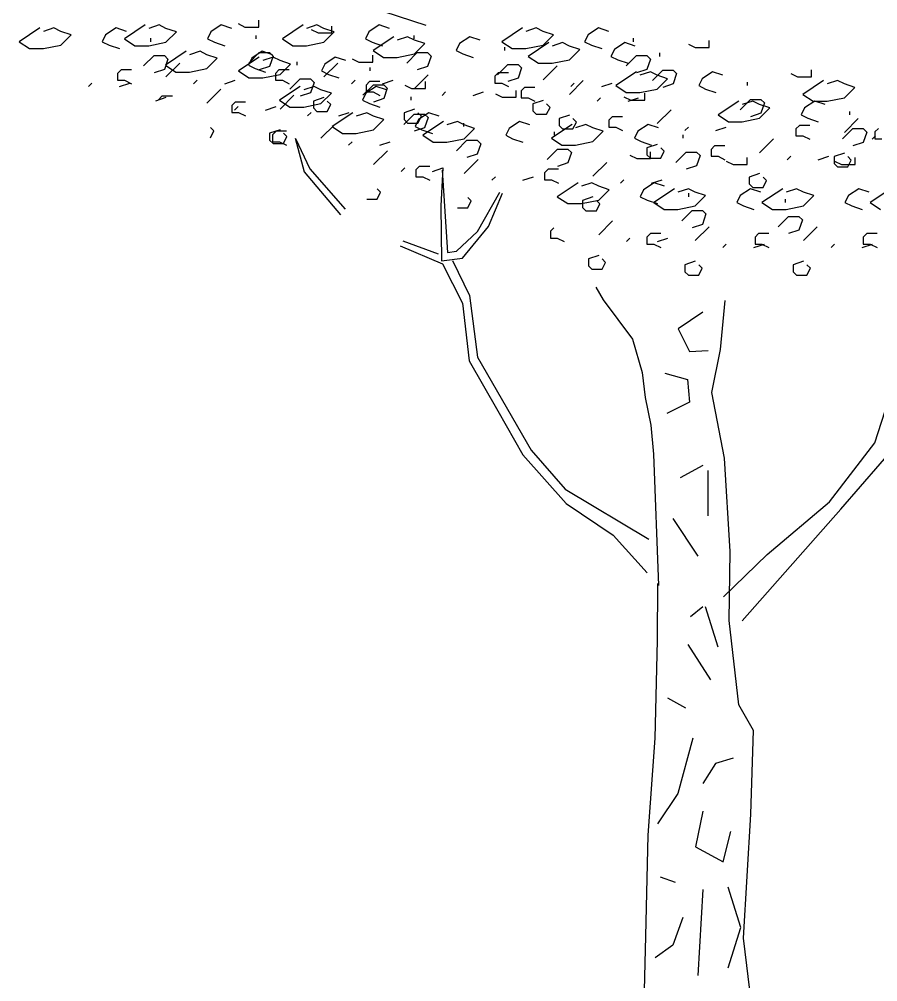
# Model space of a CAD drawing. Header units: millimetres. Extents: x 87938 to 265635, y 330093 to 434310.
# Drawn here: x 117218 to 119808, y 369658 to 372565 of the extents above; entities that cross this region are included whole.
import ezdxf

# ---------------------------------------------------------------- set-up
doc = ezdxf.new("R2010")
doc.units = ezdxf.units.MM

# ---------------------------------------------------------------- blocks, each defined once
blk = doc.blocks.new('A$C5DD37D67')
for p, q in [((1449.2, 4609.2), (1582, 4566)), ((854.6, 4560.7), (815.5, 4534.7)), ((880.7, 4560.7), (861.1, 4554.2)), ((893.7, 4554.2), (880.7, 4560.7)), ((998, 4560.7), (978.4, 4547.7)), ((1017.5, 4554.2), (998, 4560.7)), ((1053.1, 4566.3), (1014, 4540.2)), ((1079.2, 4566.3), (1059.6, 4559.7)), ((1092.2, 4559.7), (1079.2, 4566.3)), ((1111.8, 4553.2), (1092.2, 4559.7)), ((1196.5, 4566.3), (1177, 4553.2)), ((1216.1, 4559.7), (1196.5, 4566.3)), ((1228.1, 4568.8), (1241.1, 4562.3)), ((1241.1, 4562.3), (1267.2, 4562.3)), ((1267.2, 4562.3), (1267.2, 4575.3)), ((1350.9, 4566.3), (1311.8, 4540.2)), ((1377, 4566.3), (1357.4, 4559.7)), ((1390, 4559.7), (1377, 4566.3)), ((1409.6, 4553.2), (1390, 4559.7)), ((1405.1, 4551.2), (1405.1, 4564.3)), ((1494.3, 4566.3), (1474.7, 4553.2)), ((1513.9, 4559.7), (1494.3, 4566.3)), ((1764.5, 4560.7), (1725.4, 4534.7)), ((1790.6, 4560.7), (1771, 4554.2)), ((1803.6, 4554.2), (1790.6, 4560.7)), ((1907.9, 4560.7), (1888.4, 4547.7)), ((1927.5, 4554.2), (1907.9, 4560.7)), ((913.3, 4547.7), (893.7, 4554.2)), ((893.7, 4528.1), (913.3, 4547.7)), ((978.4, 4547.7), (971.9, 4534.7)), ((1063.2, 4541.2), (1063.2, 4534.7)), ((1092.2, 4533.7), (1111.8, 4553.2)), ((1177, 4553.2), (1170.4, 4540.2)), ((1261.7, 4546.7), (1261.7, 4540.2)), ((1366, 4557.7), (1379, 4551.2)), ((1379, 4551.2), (1405.1, 4551.2)), ((1390, 4533.7), (1409.6, 4553.2)), ((1474.7, 4553.2), (1468.2, 4540.2)), ((1521.9, 4544.2), (1482.8, 4518.1)), ((1547.9, 4544.2), (1528.4, 4537.7)), ((1561, 4537.7), (1547.9, 4544.2)), ((1559.5, 4546.7), (1559.5, 4540.2)), ((1665.3, 4544.2), (1645.7, 4531.1)), ((1684.8, 4537.7), (1665.3, 4544.2)), ((1823.2, 4547.7), (1803.6, 4554.2)), ((1803.6, 4528.1), (1823.2, 4547.7)), ((1888.4, 4547.7), (1881.8, 4534.7)), ((1973.1, 4541.2), (1973.1, 4534.7)), ((815.5, 4534.7), (835, 4521.6)), ((861.1, 4521.6), (893.7, 4528.1)), ((971.9, 4534.7), (984.9, 4528.1)), ((984.9, 4528.1), (1004.5, 4521.6)), ((1014, 4540.2), (1033.6, 4527.1)), ((1033.6, 4527.1), (1059.6, 4527.1)), ((1059.6, 4527.1), (1092.2, 4533.7)), ((1170.4, 4540.2), (1183.5, 4533.7)), ((1183.5, 4533.7), (1203, 4527.1)), ((1311.8, 4540.2), (1331.4, 4527.1)), ((1331.4, 4527.1), (1357.4, 4527.1)), ((1357.4, 4527.1), (1390, 4533.7)), ((1468.2, 4540.2), (1481.3, 4533.7)), ((1481.3, 4533.7), (1500.8, 4527.1)), ((1580.5, 4531.1), (1561, 4537.7)), ((1561, 4511.6), (1580.5, 4531.1)), ((1645.7, 4531.1), (1639.2, 4518.1)), ((1725.4, 4534.7), (1745, 4521.6)), ((1730.4, 4524.6), (1730.4, 4518.1)), ((1771, 4521.6), (1803.6, 4528.1)), ((1814.2, 4533.2), (1775.1, 4507.1)), ((1840.2, 4533.2), (1820.7, 4526.6)), ((1853.3, 4526.6), (1840.2, 4533.2)), ((1872.8, 4520.1), (1853.3, 4526.6)), ((1881.8, 4534.7), (1894.9, 4528.1)), ((1894.9, 4528.1), (1914.4, 4521.6)), ((1957.5, 4533.2), (1938, 4520.1)), ((1977.1, 4526.6), (1957.5, 4533.2)), ((2077.4, 4530.2), (2090.4, 4523.6)), ((2090.4, 4523.6), (2116.5, 4523.6)), ((2116.5, 4523.6), (2116.5, 4536.7)), ((835, 4521.6), (861.1, 4521.6)), ((1050.1, 4489), (1069.7, 4508.6)), ((1069.7, 4508.6), (1089.2, 4508.6)), ((1089.2, 4508.6), (1095.7, 4502)), ((1130.3, 4516.6), (1091.2, 4490.5)), ((1156.4, 4516.6), (1136.8, 4510.1)), ((1169.4, 4510.1), (1156.4, 4516.6)), ((1189, 4503.6), (1169.4, 4510.1)), ((1268.2, 4505.6), (1229.1, 4479.5)), ((1248.6, 4494.5), (1268.2, 4514.1)), ((1273.7, 4516.6), (1254.2, 4503.6)), ((1268.2, 4514.1), (1287.7, 4514.1)), ((1293.3, 4510.1), (1273.7, 4516.6)), ((1294.3, 4505.6), (1274.7, 4499)), ((1287.7, 4514.1), (1294.3, 4507.6)), ((1294.3, 4507.6), (1287.7, 4488)), ((1307.3, 4499), (1294.3, 4505.6)), ((1411.6, 4505.6), (1392, 4492.5)), ((1431.1, 4499), (1411.6, 4505.6)), ((1482.3, 4496.1), (1482.3, 4509.1)), ((1482.8, 4518.1), (1502.3, 4505.1)), ((1502.3, 4505.1), (1528.4, 4505.1)), ((1528.4, 4505.1), (1561, 4511.6)), ((1546.4, 4494.5), (1566, 4514.1)), ((1566, 4514.1), (1585.5, 4514.1)), ((1585.5, 4514.1), (1592.1, 4507.6)), ((1592.1, 4507.6), (1585.5, 4488)), ((1639.2, 4518.1), (1652.2, 4511.6)), ((1652.2, 4511.6), (1671.8, 4505.1)), ((1745, 4521.6), (1771, 4521.6)), ((1775.1, 4507.1), (1794.6, 4494)), ((1853.3, 4500.5), (1872.8, 4520.1)), ((1938, 4520.1), (1931.5, 4507.1)), ((1931.5, 4507.1), (1944.5, 4500.5)), ((1960, 4489), (1979.6, 4508.6)), ((1979.6, 4508.6), (1999.1, 4508.6)), ((1999.1, 4508.6), (2005.7, 4502)), ((2022.7, 4513.6), (2022.7, 4507.1)), ((1095.7, 4502), (1089.2, 4482.5)), ((1091.2, 4490.5), (1110.8, 4477.5)), ((1118.3, 4494.5), (1092.2, 4468.4)), ((1169.4, 4484), (1189, 4503.6)), ((1254.2, 4503.6), (1247.6, 4490.5)), ((1247.6, 4490.5), (1260.7, 4484)), ((1287.7, 4488), (1268.2, 4481.5)), ((1326.9, 4492.5), (1307.3, 4499)), ((1307.3, 4473), (1326.9, 4492.5)), ((1338.9, 4497), (1338.9, 4490.5)), ((1392, 4492.5), (1385.5, 4479.5)), ((1416.1, 4494.5), (1390, 4468.4)), ((1443.2, 4502.6), (1456.2, 4496.1)), ((1456.2, 4496.1), (1482.3, 4496.1)), ((1585.5, 4488), (1566, 4481.5)), ((1717.4, 4472.4), (1736.9, 4492)), ((1736.9, 4492), (1756.5, 4492)), ((1756.5, 4492), (1763, 4485.5)), ((1794.6, 4494), (1820.7, 4494)), ((1829.7, 4489), (1803.6, 4462.9)), ((1820.7, 4494), (1853.3, 4500.5)), ((1944.5, 4500.5), (1964.1, 4494)), ((2005.7, 4502), (1999.1, 4482.5)), ((1007.5, 4481.5), (1001, 4475)), ((1001, 4475), (1001, 4461.9)), ((1027.1, 4481.5), (1007.5, 4481.5)), ((1089.2, 4482.5), (1069.7, 4476)), ((1110.8, 4477.5), (1136.8, 4477.5)), ((1136.8, 4477.5), (1169.4, 4484)), ((1229.1, 4479.5), (1248.6, 4466.4)), ((1260.7, 4484), (1280.2, 4477.5)), ((1274.7, 4466.4), (1307.3, 4473)), ((1305.3, 4481.5), (1298.8, 4475)), ((1298.8, 4475), (1298.8, 4461.9)), ((1324.8, 4481.5), (1305.3, 4481.5)), ((1385.5, 4479.5), (1398.5, 4473)), ((1398.5, 4473), (1418.1, 4466.4)), ((1476.8, 4486), (1476.8, 4479.5)), ((1587, 4472.4), (1561, 4446.4)), ((1718.9, 4476), (1712.4, 4469.4)), ((1712.4, 4469.4), (1712.4, 4456.4)), ((1738.5, 4476), (1718.9, 4476)), ((1763, 4485.5), (1756.5, 4465.9)), ((1979.6, 4478), (1940.5, 4451.9)), ((1999.1, 4482.5), (1979.6, 4476)), ((2005.7, 4478), (1986.1, 4471.5)), ((2018.7, 4471.5), (2005.7, 4478)), ((2009.7, 4461.4), (2029.2, 4481)), ((2038.3, 4464.9), (2018.7, 4471.5)), ((2029.2, 4481), (2048.8, 4481)), ((2048.8, 4481), (2055.3, 4474.5)), ((2055.3, 4474.5), (2048.8, 4454.9)), ((2123, 4478), (2103.4, 4464.9)), ((2142.5, 4471.5), (2123, 4478)), ((2270.4, 4475), (2283.4, 4468.5)), ((2283.4, 4468.5), (2309.5, 4468.5)), ((2309.5, 4468.5), (2309.5, 4481.5)), ((952.4, 4456.4), (945.8, 4449.9)), ((1001, 4461.9), (1014, 4461.9)), ((1004.5, 4449.9), (1024, 4456.4)), ((1014, 4461.9), (1027.1, 4455.4)), ((1150.9, 4461.9), (1144.4, 4455.4)), ((1203, 4455.4), (1222.6, 4461.9)), ((1248.6, 4466.4), (1274.7, 4466.4)), ((1298.8, 4461.9), (1311.8, 4461.9)), ((1345.4, 4450.4), (1306.3, 4424.3)), ((1311.8, 4461.9), (1324.8, 4455.4)), ((1325.9, 4444.9), (1345.4, 4464.4)), ((1345.4, 4464.4), (1365, 4464.4)), ((1371.5, 4450.4), (1351.9, 4443.9)), ((1365, 4464.4), (1371.5, 4457.9)), ((1371.5, 4457.9), (1365, 4438.3)), ((1384.5, 4443.9), (1371.5, 4450.4)), ((1448.7, 4461.9), (1442.2, 4455.4)), ((1463.7, 4433.8), (1483.3, 4453.4)), ((1488.8, 4450.4), (1469.2, 4437.3)), ((1476.3, 4459.4), (1469.7, 4452.9)), ((1469.7, 4452.9), (1469.7, 4439.8)), ((1495.8, 4459.4), (1476.3, 4459.4)), ((1483.3, 4453.4), (1502.8, 4453.4)), ((1508.3, 4443.9), (1488.8, 4450.4)), ((1500.8, 4455.4), (1520.4, 4461.9)), ((1502.8, 4453.4), (1509.3, 4446.9)), ((1542.4, 4452.9), (1555.5, 4446.4)), ((1581.5, 4446.4), (1581.5, 4459.4)), ((1712.4, 4456.4), (1725.4, 4456.4)), ((1725.4, 4456.4), (1738.5, 4449.9)), ((1756.5, 4465.9), (1736.9, 4459.4)), ((1879.3, 4461.4), (1853.3, 4435.3)), ((1862.3, 4456.4), (1855.8, 4449.9)), ((1914.4, 4449.9), (1934, 4456.4)), ((1940.5, 4451.9), (1960, 4438.8)), ((2018.7, 4445.4), (2038.3, 4464.9)), ((2048.8, 4454.9), (2029.2, 4448.4)), ((2103.4, 4464.9), (2096.9, 4451.9)), ((2096.9, 4451.9), (2109.9, 4445.4)), ((2188.2, 4458.4), (2188.2, 4451.9)), ((2332.5, 4461.4), (2293.4, 4435.3)), ((2358.6, 4461.4), (2339.1, 4454.9)), ((2371.6, 4454.9), (2358.6, 4461.4)), ((2391.2, 4448.4), (2371.6, 4454.9)), ((1195.5, 4444.9), (1169.4, 4418.8)), ((1333.4, 4433.8), (1307.3, 4407.7)), ((1365, 4438.3), (1345.4, 4431.8)), ((1404.1, 4437.3), (1384.5, 4443.9)), ((1384.5, 4417.8), (1404.1, 4437.3)), ((1469.2, 4437.3), (1462.7, 4424.3)), ((1469.7, 4439.8), (1482.8, 4439.8)), ((1482.8, 4439.8), (1495.8, 4433.3)), ((1509.3, 4446.9), (1502.8, 4427.3)), ((1555.5, 4446.4), (1581.5, 4446.4)), ((1619.6, 4439.8), (1613.1, 4433.3)), ((1671.8, 4433.3), (1691.3, 4439.8)), ((1713.4, 4436.4), (1726.4, 4429.8)), ((1752.5, 4429.8), (1752.5, 4442.9)), ((1768.5, 4448.4), (1762, 4441.8)), ((1762, 4441.8), (1762, 4428.8)), ((1788.1, 4448.4), (1768.5, 4448.4)), ((1960, 4438.8), (1986.1, 4438.8)), ((1986.1, 4438.8), (2018.7, 4445.4)), ((1995.1, 4424.3), (1995.1, 4437.4)), ((2109.9, 4445.4), (2129.5, 4438.8)), ((2293.4, 4435.3), (2313, 4422.3)), ((2371.6, 4428.8), (2391.2, 4448.4)), ((1092.2, 4429.3), (1072.7, 4422.8)), ((1084.7, 4431.8), (1078.2, 4425.3)), ((1104.3, 4431.8), (1084.7, 4431.8)), ((1222.6, 4420.8), (1216.1, 4414.3)), ((1216.1, 4414.3), (1216.1, 4401.2)), ((1242.1, 4420.8), (1222.6, 4420.8)), ((1306.3, 4424.3), (1325.9, 4411.3)), ((1351.9, 4411.3), (1384.5, 4417.8)), ((1390, 4429.3), (1370.5, 4422.8)), ((1370.5, 4422.8), (1370.5, 4409.7)), ((1403.1, 4416.2), (1396.5, 4422.8)), ((1396.5, 4403.2), (1403.1, 4416.2)), ((1462.7, 4424.3), (1475.8, 4417.8)), ((1475.8, 4417.8), (1495.3, 4411.3)), ((1502.8, 4427.3), (1483.3, 4420.8)), ((1554, 4430.8), (1554, 4424.3)), ((1726.4, 4429.8), (1752.5, 4429.8)), ((1762, 4428.8), (1775.1, 4428.8)), ((1775.1, 4428.8), (1788.1, 4422.3)), ((1803.6, 4423.8), (1784.1, 4417.3)), ((1784.1, 4417.3), (1784.1, 4404.2)), ((1816.7, 4410.7), (1810.1, 4417.3)), ((1911.9, 4428.8), (1905.4, 4422.3)), ((1956, 4430.8), (1969.1, 4424.3)), ((1964.1, 4422.3), (1983.6, 4428.8)), ((1969.1, 4424.3), (1995.1, 4424.3)), ((2172.6, 4422.8), (2133.5, 4396.7)), ((2175.1, 4406.2), (2194.7, 4425.8)), ((2198.7, 4422.8), (2179.1, 4416.3)), ((2194.7, 4425.8), (2214.2, 4425.8)), ((2211.7, 4416.3), (2198.7, 4422.8)), ((2231.3, 4409.8), (2211.7, 4416.3)), ((2214.2, 4425.8), (2220.7, 4419.3)), ((2220.7, 4419.3), (2214.2, 4399.7)), ((2316, 4422.8), (2296.4, 4409.8)), ((2313, 4422.3), (2339.1, 4422.3)), ((2335.5, 4416.3), (2316, 4422.8)), ((2339.1, 4422.3), (2371.6, 4428.8)), ((1216.1, 4401.2), (1229.1, 4401.2)), ((1228.1, 4412.2), (1221.6, 4405.7)), ((1229.1, 4401.2), (1242.1, 4394.7)), ((1280.2, 4405.7), (1299.8, 4412.2)), ((1325.9, 4411.3), (1351.9, 4411.3)), ((1366, 4401.2), (1359.4, 4394.7)), ((1370.5, 4409.7), (1377, 4403.2)), ((1377, 4403.2), (1390, 4403.2)), ((1390, 4403.2), (1396.5, 4403.2)), ((1444.7, 4400.7), (1405.6, 4374.6)), ((1418.1, 4394.7), (1437.6, 4401.2)), ((1470.7, 4400.7), (1451.2, 4394.2)), ((1483.8, 4394.2), (1470.7, 4400.7)), ((1540.9, 4378.6), (1560.5, 4398.2)), ((1561, 4407.2), (1541.4, 4400.7)), ((1541.4, 4400.7), (1541.4, 4387.7)), ((1560.5, 4398.2), (1580, 4398.2)), ((1574, 4394.2), (1567.5, 4400.7)), ((1588.1, 4400.7), (1568.5, 4387.7)), ((1580, 4398.2), (1586.5, 4391.7)), ((1607.6, 4394.2), (1588.1, 4400.7)), ((1784.1, 4404.2), (1790.6, 4397.7)), ((1790.6, 4397.7), (1803.6, 4397.7)), ((1803.6, 4397.7), (1810.1, 4397.7)), ((1810.1, 4397.7), (1816.7, 4410.7)), ((1853.3, 4396.2), (1833.7, 4389.7)), ((2044.8, 4406.2), (2018.7, 4380.1)), ((2133.5, 4396.7), (2153.1, 4383.7)), ((2214.2, 4399.7), (2194.7, 4393.2)), ((2211.7, 4390.2), (2231.3, 4409.8)), ((2296.4, 4409.8), (2289.9, 4396.7)), ((2289.9, 4396.7), (2303, 4390.2)), ((2381.2, 4403.2), (2381.2, 4396.7)), ((1410.6, 4378.6), (1384.5, 4352.6)), ((1503.3, 4387.7), (1483.8, 4394.2)), ((1483.8, 4368.1), (1503.3, 4387.7)), ((1541.4, 4387.7), (1547.9, 4381.1)), ((1547.9, 4381.1), (1561, 4381.1)), ((1561, 4381.1), (1567.5, 4381.1)), ((1568.5, 4387.7), (1562, 4374.6)), ((1567.5, 4381.1), (1574, 4394.2)), ((1615.6, 4384.2), (1576.5, 4358.1)), ((1586.5, 4391.7), (1580, 4372.1)), ((1641.7, 4384.2), (1622.1, 4377.7)), ((1654.7, 4377.7), (1641.7, 4384.2)), ((1653.2, 4381.2), (1653.2, 4374.6)), ((1674.3, 4371.1), (1654.7, 4377.7)), ((1759, 4384.2), (1739.5, 4371.1)), ((1778.6, 4377.7), (1759, 4384.2)), ((1858.3, 4378.7), (1819.2, 4352.6)), ((1833.7, 4389.7), (1833.7, 4376.6)), ((1866.3, 4383.1), (1859.8, 4389.7)), ((1859.8, 4370.1), (1866.3, 4383.1)), ((1884.3, 4378.7), (1864.8, 4372.1)), ((1897.4, 4372.1), (1884.3, 4378.7)), ((1934, 4393.2), (1927.5, 4386.7)), ((1927.5, 4386.7), (1927.5, 4373.6)), ((1953.5, 4393.2), (1934, 4393.2)), ((2001.7, 4378.7), (1982.1, 4365.6)), ((2021.2, 4372.1), (2001.7, 4378.7)), ((2153.1, 4383.7), (2179.1, 4383.7)), ((2179.1, 4383.7), (2211.7, 4390.2)), ((2303, 4390.2), (2322.5, 4383.7)), ((2397.7, 4389.7), (2371.6, 4363.6)), ((1182.5, 4366.6), (1176, 4373.1)), ((1176, 4353.5), (1182.5, 4366.6)), ((1307.3, 4368.6), (1287.7, 4362.1)), ((1287.7, 4362.1), (1287.7, 4349)), ((1299.8, 4365.6), (1293.3, 4359.1)), ((1319.3, 4365.6), (1299.8, 4365.6)), ((1320.3, 4355.6), (1313.8, 4362.1)), ((1405.6, 4374.6), (1425.1, 4361.6)), ((1425.1, 4361.6), (1451.2, 4361.6)), ((1451.2, 4361.6), (1483.8, 4368.1)), ((1580, 4372.1), (1560.5, 4365.6)), ((1562, 4374.6), (1575, 4368.1)), ((1575, 4368.1), (1594.6, 4361.6)), ((1654.7, 4351.6), (1674.3, 4371.1)), ((1739.5, 4371.1), (1732.9, 4358.1)), ((1824.2, 4364.6), (1824.2, 4358.1)), ((1833.7, 4376.6), (1840.2, 4370.1)), ((1840.2, 4370.1), (1853.3, 4370.1)), ((1853.3, 4370.1), (1859.8, 4370.1)), ((1916.9, 4365.6), (1897.4, 4372.1)), ((1897.4, 4346.1), (1916.9, 4365.6)), ((1927.5, 4373.6), (1940.5, 4373.6)), ((1940.5, 4373.6), (1953.5, 4367.1)), ((1982.1, 4365.6), (1975.6, 4352.6)), ((2077.4, 4373.6), (2070.8, 4367.1)), ((2129.5, 4367.1), (2149, 4373.6)), ((2286.9, 4376.6), (2280.4, 4370.1)), ((2280.4, 4370.1), (2280.4, 4357.1)), ((2306.5, 4376.6), (2286.9, 4376.6)), ((2368.1, 4351.1), (2387.7, 4370.6)), ((2387.7, 4370.6), (2407.2, 4370.6)), ((2407.2, 4370.6), (2413.8, 4364.1)), ((2413.8, 4364.1), (2407.2, 4344.5)), ((2435.8, 4371.1), (2429.3, 4364.6)), ((2429.3, 4364.6), (2429.3, 4351.6)), ((1287.7, 4349), (1294.3, 4342.5)), ((1293.3, 4359.1), (1293.3, 4346)), ((1293.3, 4346), (1306.3, 4346)), ((1294.3, 4342.5), (1307.3, 4342.5)), ((1306.3, 4346), (1319.3, 4339.5)), ((1307.3, 4342.5), (1313.8, 4342.5)), ((1313.8, 4342.5), (1320.3, 4355.6)), ((1336, 4352.4), (1352.9, 4288.9)), ((1336.6, 4351.8), (1363.8, 4295)), ((1443.2, 4346), (1436.6, 4339.5)), ((1495.3, 4339.5), (1514.9, 4346)), ((1576.5, 4358.1), (1596.1, 4345)), ((1596.1, 4345), (1622.1, 4345)), ((1622.1, 4345), (1654.7, 4351.6)), ((1640.2, 4329), (1659.7, 4348.6)), ((1659.7, 4348.6), (1679.3, 4348.6)), ((1679.3, 4348.6), (1685.8, 4342)), ((1685.8, 4342), (1679.3, 4322.5)), ((1732.9, 4358.1), (1746, 4351.6)), ((1746, 4351.6), (1765.5, 4345)), ((1819.2, 4352.6), (1838.7, 4339.5)), ((1864.8, 4339.5), (1897.4, 4346.1)), ((1975.6, 4352.6), (1988.6, 4346.1)), ((1988.6, 4346.1), (2008.2, 4339.5)), ((2066.8, 4359.1), (2066.8, 4352.6)), ((2237.8, 4351.1), (2211.7, 4325)), ((2280.4, 4357.1), (2293.4, 4357.1)), ((2293.4, 4357.1), (2306.5, 4350.5)), ((2407.2, 4344.5), (2387.7, 4338)), ((2430.3, 4357.1), (2423.8, 4350.5)), ((2429.3, 4351.6), (2442.3, 4351.6)), ((1509.8, 4329), (1483.8, 4302.9)), ((1811.1, 4312.4), (1830.7, 4332)), ((1830.7, 4332), (1850.3, 4332)), ((1838.7, 4339.5), (1864.8, 4339.5)), ((1850.3, 4332), (1856.8, 4325.5)), ((1856.8, 4325.5), (1850.3, 4305.9)), ((2018.7, 4341), (1999.1, 4334.5)), ((1999.1, 4334.5), (1999.1, 4321.4)), ((2006.2, 4314), (2006.2, 4327)), ((2031.7, 4328), (2025.2, 4334.5)), ((2025.2, 4314.9), (2031.7, 4328)), ((2053.8, 4306.9), (2073.3, 4326.5)), ((2073.3, 4326.5), (2092.9, 4326.5)), ((2092.9, 4326.5), (2099.4, 4320)), ((2127, 4338), (2120.5, 4331.5)), ((2120.5, 4331.5), (2120.5, 4318.4)), ((2146.5, 4338), (2127, 4338)), ((2371.6, 4324.5), (2352.1, 4317.9)), ((1680.8, 4312.4), (1654.7, 4286.3)), ((1679.3, 4322.5), (1659.7, 4315.9)), ((1850.3, 4305.9), (1830.7, 4299.4)), ((1923.4, 4306.9), (1897.4, 4280.8)), ((1967.1, 4320.5), (1980.1, 4314)), ((1980.1, 4314), (2006.2, 4314)), ((1999.1, 4321.4), (2005.7, 4314.9)), ((2005.7, 4314.9), (2018.7, 4314.9)), ((2018.7, 4314.9), (2025.2, 4314.9)), ((2099.4, 4320), (2092.9, 4300.4)), ((2120.5, 4318.4), (2133.5, 4318.4)), ((2133.5, 4318.4), (2146.5, 4311.9)), ((2149, 4309.5), (2162.1, 4302.9)), ((2188.2, 4302.9), (2188.2, 4316)), ((2270.4, 4318.4), (2263.9, 4311.9)), ((2322.5, 4311.9), (2342.1, 4318.4)), ((2352.1, 4317.9), (2352.1, 4304.9)), ((2352.1, 4304.9), (2358.6, 4298.4)), ((2353.1, 4309.5), (2366.1, 4302.9)), ((2384.7, 4311.4), (2378.2, 4317.9)), ((2378.2, 4298.4), (2384.7, 4311.4)), ((2392.2, 4302.9), (2392.2, 4316)), ((1352.9, 4288.9), (1421.1, 4208)), ((1363.8, 4295), (1430.4, 4218.4)), ((1542.4, 4296.4), (1535.9, 4289.9)), ((1570, 4299.4), (1563.5, 4292.9)), ((1563.5, 4292.9), (1563.5, 4279.8)), ((1589.6, 4299.4), (1570, 4299.4)), ((1594.6, 4289.9), (1614.1, 4296.4)), ((1614.3, 4296.4), (1610.7, 4224.8)), ((1613, 4292.5), (1622.9, 4137)), ((1812.7, 4293.9), (1806.1, 4287.3)), ((1806.1, 4287.3), (1806.1, 4274.3)), ((1832.2, 4293.9), (1812.7, 4293.9)), ((2092.9, 4300.4), (2073.3, 4293.9)), ((2162.1, 4302.9), (2188.2, 4302.9)), ((2358.6, 4298.4), (2371.6, 4298.4)), ((2366.1, 4302.9), (2392.2, 4302.9)), ((2371.6, 4298.4), (2378.2, 4298.4)), ((1563.5, 4279.8), (1576.5, 4279.8)), ((1576.5, 4279.8), (1589.6, 4273.3)), ((1713.4, 4279.8), (1706.9, 4273.3)), ((1765.5, 4273.3), (1785.1, 4279.8)), ((1806.1, 4274.3), (1819.2, 4274.3)), ((1819.2, 4274.3), (1832.2, 4267.8)), ((1956, 4274.3), (1949.5, 4267.8)), ((2008.2, 4267.8), (2027.7, 4274.3)), ((2211.7, 4285.8), (2192.2, 4279.3)), ((2192.2, 4279.3), (2192.2, 4266.3)), ((2224.8, 4272.8), (2218.2, 4279.3)), ((2218.2, 4259.7), (2224.8, 4272.8)), ((1496.8, 4250.7), (1490.3, 4257.2)), ((1490.3, 4237.7), (1496.8, 4250.7)), ((1679.6, 4176.5), (1721.6, 4250.5)), ((1869.3, 4268.3), (1830.2, 4242.2)), ((1895.4, 4268.3), (1875.8, 4261.8)), ((1908.4, 4261.8), (1895.4, 4268.3)), ((1928, 4255.3), (1908.4, 4261.8)), ((1908.4, 4235.7), (1928, 4255.3)), ((1993.1, 4255.3), (1986.6, 4242.2)), ((2012.7, 4268.3), (1993.1, 4255.3)), ((2051.3, 4257.3), (2012.2, 4231.2)), ((2032.2, 4261.8), (2012.7, 4268.3)), ((2077.4, 4257.3), (2057.8, 4250.8)), ((2090.4, 4250.8), (2077.4, 4257.3)), ((2109.9, 4244.2), (2090.4, 4250.8)), ((2194.7, 4257.3), (2175.1, 4244.2)), ((2192.2, 4266.3), (2198.7, 4259.7)), ((2214.2, 4250.8), (2194.7, 4257.3)), ((2198.7, 4259.7), (2211.7, 4259.7)), ((2211.7, 4259.7), (2218.2, 4259.7)), ((2255.3, 4257.3), (2216.2, 4231.2)), ((2281.4, 4257.3), (2261.9, 4250.8)), ((2294.4, 4250.8), (2281.4, 4257.3)), ((2314, 4244.2), (2294.4, 4250.8)), ((2398.7, 4257.3), (2379.2, 4244.2)), ((2418.3, 4250.8), (2398.7, 4257.3)), ((2459.4, 4257.3), (2420.3, 4231.2)), ((1470.7, 4237.7), (1483.8, 4237.7)), ((1483.8, 4237.7), (1490.3, 4237.7)), ((1667.8, 4234.2), (1661.2, 4240.7)), ((1661.2, 4221.1), (1667.8, 4234.2)), ((1700.3, 4186), (1726.7, 4248.8)), ((1830.2, 4242.2), (1849.8, 4229.2)), ((1875.8, 4229.2), (1908.4, 4235.7)), ((1897.4, 4241.7), (1877.8, 4235.2)), ((1877.8, 4235.2), (1877.8, 4222.1)), ((1910.4, 4228.6), (1903.9, 4235.2)), ((1986.6, 4242.2), (1999.7, 4235.7)), ((1999.7, 4235.7), (2019.2, 4229.2)), ((2077.9, 4248.7), (2077.9, 4242.2)), ((2090.4, 4224.7), (2109.9, 4244.2)), ((2175.1, 4244.2), (2168.6, 4231.2)), ((2259.8, 4237.7), (2259.8, 4231.2)), ((2294.4, 4224.7), (2314, 4244.2)), ((2379.2, 4244.2), (2372.6, 4231.2)), ((1610.7, 4224.8), (1611.8, 4121.3)), ((1641.7, 4221.1), (1654.7, 4221.1)), ((1654.7, 4221.1), (1661.2, 4221.1)), ((1849.8, 4229.2), (1875.8, 4229.2)), ((1877.8, 4222.1), (1884.3, 4215.6)), ((1884.3, 4215.6), (1897.4, 4215.6)), ((1897.4, 4215.6), (1903.9, 4215.6)), ((1903.9, 4215.6), (1910.4, 4228.6)), ((2012.2, 4231.2), (2031.7, 4218.1)), ((2031.7, 4218.1), (2057.8, 4218.1)), ((2057.8, 4218.1), (2090.4, 4224.7)), ((2064.8, 4196.6), (2084.4, 4216.1)), ((2084.4, 4216.1), (2103.9, 4216.1)), ((2103.9, 4216.1), (2110.4, 4209.6)), ((2168.6, 4231.2), (2181.6, 4224.7)), ((2181.6, 4224.7), (2201.2, 4218.1)), ((2216.2, 4231.2), (2235.8, 4218.1)), ((2235.8, 4218.1), (2261.9, 4218.1)), ((2261.9, 4218.1), (2294.4, 4224.7)), ((2372.6, 4231.2), (2385.7, 4224.7)), ((2385.7, 4224.7), (2405.2, 4218.1)), ((2420.3, 4231.2), (2439.8, 4218.1)), ((1934.5, 4196.6), (1908.4, 4170.5)), ((2110.4, 4209.6), (2103.9, 4190)), ((2246.8, 4185.5), (2266.4, 4205.1)), ((2266.4, 4205.1), (2285.9, 4205.1)), ((2285.9, 4205.1), (2292.4, 4198.6)), ((2292.4, 4198.6), (2285.9, 4179)), ((1651.2, 4126.2), (1700.3, 4186)), ((1823.7, 4183.5), (1817.2, 4177)), ((2103.9, 4190), (2084.4, 4183.5)), ((2116.5, 4185.5), (2090.4, 4159.4)), ((2285.9, 4179), (2266.4, 4172.5)), ((2320.5, 4185.5), (2294.4, 4159.4)), ((1640.1, 4139.4), (1679.6, 4176.5)), ((1817.2, 4177), (1817.2, 4164)), ((1817.2, 4164), (1830.2, 4164)), ((1830.2, 4164), (1843.2, 4157.4)), ((1967.1, 4164), (1960.5, 4157.4)), ((2005.7, 4172.5), (1999.1, 4166)), ((1999.1, 4166), (1999.1, 4152.9)), ((2025.2, 4172.5), (2005.7, 4172.5)), ((2019.2, 4157.4), (2038.8, 4164)), ((2209.7, 4172.5), (2203.2, 4166)), ((2203.2, 4166), (2203.2, 4152.9)), ((2229.3, 4172.5), (2209.7, 4172.5)), ((2413.8, 4172.5), (2407.2, 4166)), ((2407.2, 4166), (2407.2, 4152.9)), ((2433.3, 4172.5), (2413.8, 4172.5)), ((1533.8, 4149.2), (1613.8, 4115.7)), ((1539, 4159.2), (1605.6, 4134.5)), ((1999.1, 4152.9), (2012.2, 4152.9)), ((2012.2, 4152.9), (2025.2, 4146.4)), ((2149, 4152.9), (2142.5, 4146.4)), ((2201.2, 4146.4), (2220.7, 4152.9)), ((2203.2, 4152.9), (2216.2, 4152.9)), ((2216.2, 4152.9), (2229.3, 4146.4)), ((2353.1, 4152.9), (2346.6, 4146.4)), ((2405.2, 4146.4), (2424.8, 4152.9)), ((2407.2, 4152.9), (2420.3, 4152.9)), ((2420.3, 4152.9), (2433.3, 4146.4)), ((1611.8, 4121.3), (1651.2, 4126.2)), ((1622.9, 4137), (1640.1, 4139.4)), ((1908.4, 4131.3), (1888.9, 4124.8)), ((1888.9, 4124.8), (1888.9, 4111.8)), ((1921.4, 4118.3), (1914.9, 4124.8)), ((1613.8, 4115.7), (1651.7, 4041.5)), ((1632.7, 4122.1), (1664.8, 4055.5)), ((1888.9, 4111.8), (1895.4, 4105.2)), ((1895.4, 4105.2), (1908.4, 4105.2)), ((1908.4, 4105.2), (1914.9, 4105.2)), ((1914.9, 4105.2), (1921.4, 4118.3)), ((2090.4, 4120.3), (2070.8, 4113.8)), ((2070.8, 4113.8), (2070.8, 4100.7)), ((2103.4, 4107.3), (2096.9, 4113.8)), ((2096.9, 4094.2), (2103.4, 4107.3)), ((2294.4, 4120.3), (2274.9, 4113.8)), ((2274.9, 4113.8), (2274.9, 4100.7)), ((2307.5, 4107.3), (2301, 4113.8)), ((2301, 4094.2), (2307.5, 4107.3)), ((2070.8, 4100.7), (2077.4, 4094.2)), ((2077.4, 4094.2), (2090.4, 4094.2)), ((2090.4, 4094.2), (2096.9, 4094.2)), ((2274.9, 4100.7), (2281.4, 4094.2)), ((2281.4, 4094.2), (2294.4, 4094.2)), ((2294.4, 4094.2), (2301, 4094.2)), ((1903.1, 4071.4), (1916.9, 4047.3)), ((1664.8, 4055.5), (1679.6, 3939.4)), ((1651.7, 4041.5), (1664.3, 3932.7)), ((1916.9, 4047.3), (1971.8, 3973.6)), ((2138, 3953.9), (2146.6, 4046.4)), ((2104.8, 4024), (2058.1, 3992.8)), ((2058.1, 3992.8), (2079.5, 3949.9)), ((1971.8, 3973.6), (1990.5, 3910.2)), ((2079.5, 3949.9), (2114.6, 3951.9)), ((2121.5, 3872.5), (2138, 3953.9)), ((1664.3, 3932.7), (1717.8, 3838.3)), ((1679.6, 3939.4), (1780.8, 3764.1)), ((1990.5, 3910.2), (1995.7, 3863.3)), ((2032.8, 3909), (2075.6, 3897.3)), ((2075.6, 3897.3), (2079.5, 3854.4)), ((2145.8, 3749), (2121.5, 3872.5)), ((1995.7, 3863.3), (2006.6, 3810.9)), ((2079.5, 3854.4), (2036.7, 3833)), ((2429.1, 3777.9), (2455, 3857.7)), ((1717.8, 3838.3), (1765.4, 3755)), ((2006.6, 3810.9), (2011.9, 3756.4)), ((2364.8, 3652.4), (2489.5, 3796.5)), ((1780.8, 3764.1), (1845, 3690)), ((2343.9, 3666.3), (2429.1, 3777.9)), ((1765.4, 3755), (1847.1, 3663.2)), ((2011.9, 3756.4), (2021, 3508.3)), ((2156.5, 3572.4), (2145.8, 3749)), ((2105, 3735.2), (2062.2, 3711.4)), ((2114.5, 3639.9), (2114.5, 3725.7)), ((1845, 3690), (2002.9, 3596.2)), ((1847.1, 3663.2), (1935.4, 3603.7)), ((2179.2, 3441.7), (2364.8, 3652.4)), ((2226.3, 3566.9), (2343.9, 3666.3)), ((2047.9, 3635.1), (2095.5, 3563.6)), ((1935.4, 3603.7), (1999.6, 3532.1)), ((2143.9, 3487.4), (2226.3, 3566.9)), ((2154.6, 3442.5), (2156.5, 3572.4)), ((2019, 3512), (2018.3, 3404.7)), ((2105, 3468.3), (2081.2, 3449.3)), ((2133.6, 3392.1), (2109.8, 3468.3)), ((2172.4, 3283), (2154.6, 3442.5)), ((2018.3, 3404.7), (2014.2, 3220.1)), ((2076.4, 3396.9), (2119.3, 3330.2)), ((2038.3, 3296.8), (2071.7, 3277.7)), ((2200.1, 3234.9), (2172.4, 3283)), ((2195.3, 3076.7), (2200.1, 3234.9)), ((2014.2, 3220.1), (2000.7, 3037.2)), ((2086, 3220.5), (2057.4, 3115.7)), ((2162.2, 3182.4), (2128.8, 3172.9)), ((2128.8, 3172.9), (2105, 3134.8)), ((2057.4, 3115.7), (2019.3, 3058.5)), ((2105, 3082.4), (2090.7, 3015.6)), ((2181.3, 2842.9), (2195.3, 3076.7)), ((2000.7, 3037.2), (1996.8, 2847)), ((2143.1, 2987.1), (2157.4, 3044.2)), ((2090.7, 3015.6), (2143.1, 2987.1)), ((2024.1, 2958.5), (2052.6, 2948.9)), ((2105, 2934.6), (2095.5, 2772.6)), ((2176.4, 2863.2), (2152.6, 2939.4)), ((2066.9, 2882.2), (2047.9, 2829.8)), ((2152.6, 2786.9), (2176.4, 2863.2)), ((1996.8, 2847), (1991.4, 2641.7)), ((2203.4, 2662.9), (2181.3, 2842.9)), ((2047.9, 2829.8), (2014.5, 2806))]:
    blk.add_line(p, q)

msp = doc.modelspace()

# ---------------------------------------------------------------- block references
at = {"xscale": 1.6, "yscale": 1.6, "zscale": 1.6}
msp.add_blockref('A$C5DD37D67', (115912.8, 365241.3), dxfattribs=at)

doc.saveas('drawing.dxf')
